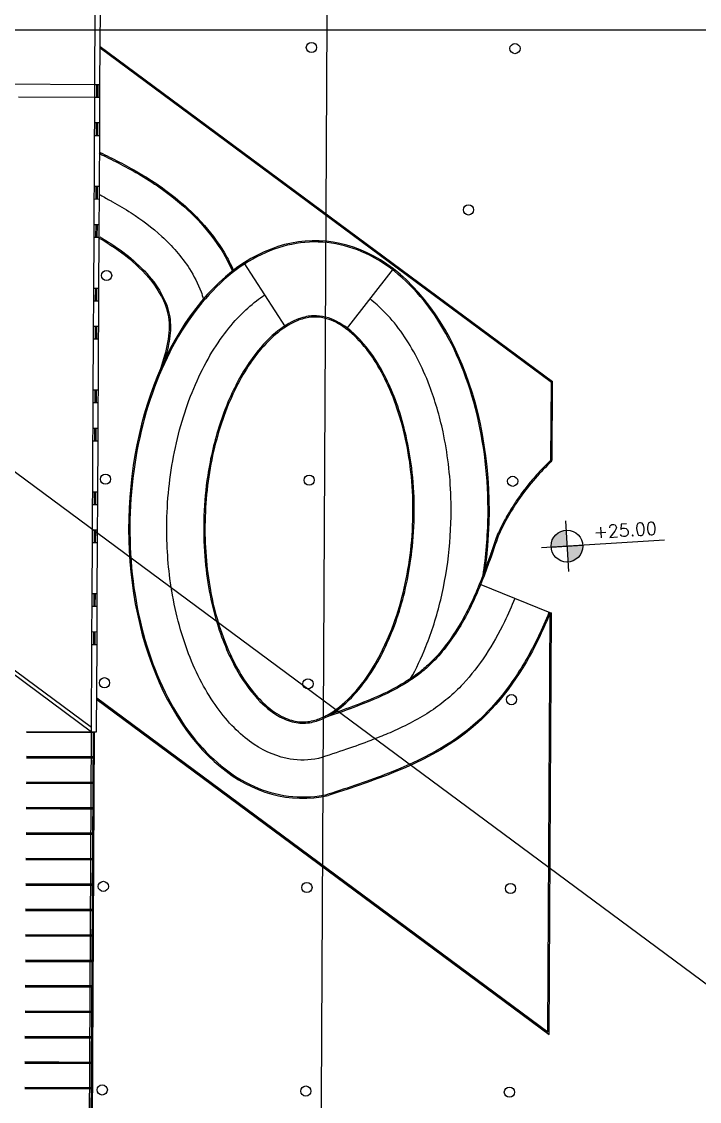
# Model space of a CAD drawing. Header units: millimetres. Extents: x 55520 to 96084, y -58491 to -49645.
# Drawn here: x 61828.31 to 61854.94, y -57604.34 to -57561.91 of the extents above; entities that cross this region are included whole.
import ezdxf
from ezdxf.enums import TextEntityAlignment as Align

# ---------------------------------------------------------------- set-up
doc = ezdxf.new("R2010")
doc.units = ezdxf.units.MM
for name, color, linetype in [('Alvenaria Corte', 30, 'Continuous'), ('Alvenaria Vista', 40, 'Continuous'), ('ARQ-COTAS', 1, 'Continuous'), ('ARQ-SÍMBOLOS', 2, 'Continuous'), ('ARQ-TEXTO2', 2, 'Continuous'), ('Cinza', 9, 'Continuous'), ('Edificações', 6, 'Continuous'), ('Esquadrias', 241, 'Continuous'), ('Linha Fina', 100, 'Continuous'), ('Pilares', 181, 'Continuous')]:
    doc.layers.add(name, color=color, linetype=linetype)
doc.styles.add('ROMANS', font='romans.shx')

# ---------------------------------------------------------------- blocks, each defined once
blk = doc.blocks.new('Nível_Planta')
at = {"layer": 'ARQ-SÍMBOLOS', "ltscale": 0.1}
h = blk.add_hatch(color=1, dxfattribs=at)
h.dxf.hatch_style = 1
h.paths.add_polyline_path([(-0.25, 0), (0, 0), (0, 0.25, 0.414214)])
h.paths.add_polyline_path([(0.25, 0), (0, 0), (0, -0.25, 0.414214)])
at = {"layer": 'ARQ-SÍMBOLOS', "color": 1}
for p, q in [((0, 0.4), (0, -0.4)), ((1.535, 0), (-0.4, 0))]:
    blk.add_line(p, q, dxfattribs=at)
at = {"layer": 'ARQ-SÍMBOLOS', "color": 1, "ltscale": 0.1}
blk.add_line((-0.25, 0), (0.25, 0), dxfattribs=at)
at = {"layer": 'ARQ-SÍMBOLOS', "color": 1}
blk.add_circle((0, 0), 0.25, dxfattribs=at)
at = {"layer": 'ARQ-TEXTO2', "style": 'ROMANS'}
blk.add_attdef('NIVEL-ACABADO', text='', height=0.2, dxfattribs=at).set_placement((0.432, 0.034), align=Align.BOTTOM_LEFT)

msp = doc.modelspace()

# ---------------------------------------------------------------- linework, layer by layer
at = {"layer": 'Alvenaria Corte'}
for p, q in [((61831.187, -57564.381), (61831.203, -57561.381)), ((61831.387, -57564.382), (61831.403, -57561.382)), ((61831.187, -57564.381), (61831.387, -57564.382)), ((61831.179, -57565.881), (61831.184, -57564.881)), ((61831.184, -57564.881), (61831.384, -57564.882)), ((61831.379, -57565.882), (61831.384, -57564.882)), ((61831.179, -57565.881), (61831.379, -57565.882)), ((61831.166, -57568.381), (61831.176, -57566.381)), ((61831.176, -57566.381), (61831.376, -57566.382)), ((61831.366, -57568.382), (61831.376, -57566.382)), ((61831.166, -57568.381), (61831.366, -57568.382)), ((61831.158, -57569.881), (61831.163, -57568.881)), ((61831.163, -57568.881), (61831.363, -57568.882)), ((61831.358, -57569.882), (61831.363, -57568.882)), ((61831.158, -57569.881), (61831.358, -57569.882)), ((61831.144, -57572.381), (61831.155, -57570.381)), ((61831.155, -57570.381), (61831.355, -57570.382)), ((61831.344, -57572.382), (61831.355, -57570.382)), ((61831.144, -57572.381), (61831.344, -57572.382)), ((61831.136, -57573.881), (61831.142, -57572.881)), ((61831.142, -57572.881), (61831.342, -57572.882)), ((61831.336, -57573.882), (61831.342, -57572.882)), ((61831.136, -57573.881), (61831.336, -57573.882)), ((61831.123, -57576.381), (61831.134, -57574.381)), ((61831.134, -57574.381), (61831.334, -57574.382)), ((61831.323, -57576.382), (61831.334, -57574.382)), ((61831.123, -57576.381), (61831.323, -57576.382)), ((61831.115, -57577.881), (61831.12, -57576.881)), ((61831.12, -57576.881), (61831.32, -57576.882)), ((61831.315, -57577.882), (61831.32, -57576.882)), ((61831.115, -57577.881), (61831.315, -57577.882)), ((61831.102, -57580.381), (61831.112, -57578.381)), ((61831.112, -57578.381), (61831.312, -57578.382)), ((61831.302, -57580.382), (61831.312, -57578.382)), ((61831.102, -57580.381), (61831.302, -57580.382)), ((61831.094, -57581.881), (61831.099, -57580.881)), ((61831.099, -57580.881), (61831.299, -57580.882)), ((61831.294, -57581.882), (61831.299, -57580.882)), ((61831.094, -57581.881), (61831.294, -57581.882)), ((61831.08, -57584.381), (61831.091, -57582.381)), ((61831.091, -57582.381), (61831.291, -57582.382)), ((61831.28, -57584.382), (61831.291, -57582.382)), ((61831.08, -57584.381), (61831.28, -57584.382)), ((61831.072, -57585.881), (61831.078, -57584.881)), ((61831.078, -57584.881), (61831.278, -57584.882)), ((61831.272, -57585.882), (61831.278, -57584.882)), ((61831.072, -57585.881), (61831.272, -57585.882)), ((61831.051, -57589.819), (61831.07, -57586.381)), ((61831.07, -57586.381), (61831.27, -57586.382)), ((61831.251, -57589.821), (61831.27, -57586.382)), ((61831.051, -57589.819), (61831.251, -57589.821))]:
    msp.add_line(p, q, dxfattribs=at)
at = {"layer": 'Alvenaria Vista'}
for p, q in [((61831.394, -57562.946), (61849.125, -57576.077)), ((61838.683, -57573.908), (61837.055, -57571.388)), ((61841.08, -57574), (61842.918, -57571.628)), ((61849.108, -57579.144), (61849.125, -57576.077)), ((61814.311, -57577.421), (61831.051, -57589.819)), ((61849.076, -57585.14), (61846.296, -57584.013)), ((61848.989, -57601.611), (61849.076, -57585.14)), ((61831.258, -57588.48), (61848.989, -57601.611))]:
    msp.add_line(p, q, dxfattribs=at)
at = {"layer": 'Alvenaria Vista', "color": 1}
for p, q in [((61827.687, -57564.362), (61831.187, -57564.381)), ((61831.184, -57564.881), (61831.187, -57564.381)), ((61831.384, -57564.882), (61831.387, -57564.382)), ((61828.184, -57564.865), (61831.184, -57564.881)), ((61831.176, -57566.381), (61831.179, -57565.881)), ((61831.376, -57566.382), (61831.379, -57565.882)), ((61831.163, -57568.881), (61831.166, -57568.381)), ((61831.363, -57568.882), (61831.366, -57568.382)), ((61831.155, -57570.381), (61831.158, -57569.881)), ((61831.355, -57570.382), (61831.358, -57569.882)), ((61831.142, -57572.881), (61831.144, -57572.381)), ((61831.342, -57572.882), (61831.344, -57572.382)), ((61831.134, -57574.381), (61831.136, -57573.881)), ((61831.334, -57574.382), (61831.336, -57573.882)), ((61831.12, -57576.881), (61831.123, -57576.381)), ((61831.32, -57576.882), (61831.323, -57576.382)), ((61831.112, -57578.381), (61831.115, -57577.881)), ((61831.312, -57578.382), (61831.315, -57577.882)), ((61831.099, -57580.881), (61831.102, -57580.381)), ((61831.299, -57580.882), (61831.302, -57580.382)), ((61831.091, -57582.381), (61831.094, -57581.881)), ((61831.291, -57582.382), (61831.294, -57581.882)), ((61831.078, -57584.881), (61831.08, -57584.381)), ((61831.278, -57584.882), (61831.28, -57584.382)), ((61831.07, -57586.381), (61831.072, -57585.881)), ((61831.27, -57586.382), (61831.272, -57585.882)), ((61830.91, -57616.386), (61831.051, -57589.819))]:
    msp.add_line(p, q, dxfattribs=at)
at = {"layer": 'Alvenaria Vista'}
msp.add_ellipse((61839.599, -57581.474), major_axis=(0.409, 10.951), ratio=0.646155, start_param=5.853597, end_param=9.589661, dxfattribs=at)
at = {"layer": 'Alvenaria Vista', "color": 1}
msp.add_ellipse((61839.599, -57581.474), major_axis=(0.409, 10.951), ratio=0.646155, start_param=4.558612, end_param=5.853595, dxfattribs=at)
at = {"layer": 'Alvenaria Vista'}
for points, knots in [([(61981.359, -57626.656), (61918.769, -57644.683), (61856.179, -57662.71), (61793.589, -57680.737), (61783.414, -57682.297), (61773.24, -57683.856), (61763.065, -57685.416), (61750.557, -57683.948), (61738.048, -57682.481), (61725.54, -57681.013), (61717.185, -57673.861), (61708.83, -57666.708), (61700.476, -57659.555), (61697.186, -57602.649), (61693.897, -57545.743), (61690.608, -57488.837), (61688.889, -57469.565), (61687.17, -57450.292), (61685.452, -57431.019)], [20.322416, 20.322416, 20.322416, 20.322416, 21.305376, 21.305376, 21.305376, 22.305376, 22.305376, 22.305376, 23.305376, 23.305376, 23.305376, 24.305376, 24.305376, 24.305376, 25.305376, 25.305376, 25.305376, 25.593369, 25.593369, 25.593369, 25.593369]), ([(61839.896, -57573.521), (61839.737, -57573.515), (61839.577, -57573.532), (61839.218, -57573.627), (61839.019, -57573.708), (61838.581, -57573.964), (61838.342, -57574.142), (61837.852, -57574.609), (61837.6, -57574.899), (61836.973, -57575.788), (61836.611, -57576.469), (61836.023, -57578.023), (61835.797, -57578.894), (61835.526, -57580.711), (61835.482, -57581.656), (61835.58, -57583.499), (61835.723, -57584.396), (61836.164, -57586.022), (61836.463, -57586.751), (61837.136, -57587.947), (61837.51, -57588.412), (61838.125, -57588.975), (61838.374, -57589.138), (61838.818, -57589.349), (61839.013, -57589.401), (61839.388, -57589.439), (61839.572, -57589.427), (61839.921, -57589.338), (61840.073, -57589.282), (61840.237, -57589.2)], [0, 0, 0, 0, 0.195292, 0.195292, 0.390585, 0.390585, 0.585877, 0.585877, 0.78117, 0.78117, 1.090959, 1.090959, 1.400747, 1.400747, 1.710536, 1.710536, 2.020325, 2.020325, 2.330114, 2.330114, 2.639902, 2.639902, 2.870005, 2.870005, 3.100108, 3.100108, 3.330212, 3.330212, 3.482951, 3.482951, 3.482951, 3.482951]), ([(61841.08, -57574), (61841.062, -57573.986), (61841.045, -57573.974), (61840.762, -57573.768), (61840.522, -57573.654), (61840.163, -57573.548), (61840.03, -57573.526), (61839.896, -57573.521)], [3.3293475, 3.3293475, 3.3293475, 3.3293475, 3.3452604, 3.3452604, 3.5902218, 3.5902218, 3.7550875, 3.7550875, 3.7550875, 3.7550875]), ([(61847.002, -57582.072), (61846.89, -57582.398), (61846.782, -57582.713), (61846.457, -57583.621), (61846.241, -57584.178), (61845.861, -57584.996), (61845.707, -57585.29), (61845.373, -57585.856), (61845.194, -57586.125), (61844.771, -57586.684), (61844.523, -57586.961), (61844.133, -57587.324), (61843.995, -57587.439), (61843.688, -57587.667), (61843.523, -57587.778), (61842.789, -57588.223), (61842.102, -57588.53), (61840.971, -57588.951), (61840.611, -57589.075), (61840.237, -57589.2)], [0, 0, 0, 0, 1.035175, 1.035175, 3.105526, 3.105526, 4.393103, 4.393103, 5.68068, 5.68068, 7.301838, 7.301838, 8.201306, 8.201306, 9.100774, 9.100774, 11.90203, 11.90203, 13.109504, 13.109504, 13.109504, 13.109504]), ([(61849.076, -57585.14), (61848.901, -57585.572), (61848.163, -57587.231), (61845.788, -57590.542), (61842.414, -57591.646), (61840.357, -57592.32)], [2.227202, 2.227202, 2.227202, 2.227202, 3.625237, 7.661855, 13.959587, 13.959587, 13.959587, 13.959587])]:
    msp.add_open_spline(points, degree=3, knots=knots, dxfattribs=at)
at = {"layer": 'Alvenaria Vista', "color": 1}
msp.add_open_spline([(61831.35, -57567.086), (61831.359, -57567.09), (61831.367, -57567.094), (61831.375, -57567.098)], degree=3, dxfattribs=at)
for points, knots in [([(61831.373, -57567.041), (61831.381, -57567.045), (61831.389, -57567.049), (61831.397, -57567.053), (61831.632, -57567.169), (61831.883, -57567.294), (61832.634, -57567.684), (61833.168, -57567.98), (61834.273, -57568.743), (61834.841, -57569.207), (61835.696, -57570.143), (61836.005, -57570.54), (61836.407, -57571.214), (61836.527, -57571.441), (61836.634, -57571.684)], [-0.027713, -0.027713, -0.027713, -0.027713, 0, 0, 0, 0.79477, 0.79477, 2.24682, 2.24682, 3.69887, 3.69887, 4.572383, 4.572383, 4.973711, 4.973711, 4.973711, 4.973711]), ([(61831.355, -57570.415), (61831.759, -57570.648), (61832.93, -57571.417), (61834.434, -57573.248), (61833.992, -57574.861), (61833.766, -57575.558)], [1.469321, 1.469321, 1.469321, 1.469321, 2.872068, 5.63994, 7.723486, 7.723486, 7.723486, 7.723486]), ([(61840.237, -57589.2), (61840.286, -57589.174), (61840.335, -57589.147), (61840.385, -57589.12), (61840.421, -57589.099), (61840.457, -57589.077), (61840.758, -57588.886), (61841.048, -57588.647), (61841.631, -57588.012), (61841.925, -57587.616), (61842.469, -57586.685), (61842.719, -57586.15), (61843.25, -57584.69), (61843.481, -57583.701), (61843.714, -57581.657), (61843.715, -57580.602), (61843.492, -57578.594), (61843.266, -57577.642), (61842.654, -57575.997), (61842.266, -57575.307), (61841.608, -57574.462), (61841.345, -57574.204), (61841.099, -57574.015), (61841.093, -57574.01), (61841.086, -57574.005), (61841.08, -57574)], [0, 0, 0, 0, 1, 1, 1, 1.032217, 1.032217, 1.26232, 1.26232, 1.492423, 1.492423, 1.722526, 1.722526, 2.066969, 2.066969, 2.411412, 2.411412, 2.755856, 2.755856, 3.100299, 3.100299, 3.323442, 3.323442, 3.323442, 3.329347, 3.329347, 3.329347, 3.329347])]:
    msp.add_open_spline(points, degree=3, knots=knots, dxfattribs=at)
at = {"layer": 'Alvenaria Vista', "color": 100}
for points, knots in [([(61831.364, -57568.706), (61831.497, -57568.779), (61831.63, -57568.852), (61831.762, -57568.924), (61831.802, -57568.946), (61831.841, -57568.968), (61831.881, -57568.99), (61832.122, -57569.123), (61832.367, -57569.266), (61833.019, -57569.688), (61833.43, -57569.993), (61834.216, -57570.72), (61834.592, -57571.138), (61835.081, -57571.903), (61835.236, -57572.201), (61835.392, -57572.619), (61835.423, -57572.714), (61835.452, -57572.812)], [0.701325, 0.701325, 0.701325, 0.701325, 1.116115, 1.116115, 1.116115, 1.239355, 1.239355, 1.239355, 1.988962, 1.988962, 3.222995, 3.222995, 4.457027, 4.457027, 5.144655, 5.144655, 5.341067, 5.341067, 5.341067, 5.341067]), ([(61846.447, -57583.63), (61846.458, -57583.555), (61846.469, -57583.481), (61846.479, -57583.406), (61846.586, -57582.63), (61846.639, -57581.84), (61846.632, -57579.608), (61846.439, -57578.175), (61845.707, -57575.555), (61845.169, -57574.369), (61843.831, -57572.428), (61843.032, -57571.674), (61841.301, -57570.714), (61840.37, -57570.507), (61838.514, -57570.668), (61837.59, -57571.037), (61835.889, -57572.298), (61835.114, -57573.19), (61833.835, -57575.361), (61833.332, -57576.638), (61832.679, -57579.38), (61832.529, -57580.842), (61832.605, -57583.726), (61832.831, -57585.146), (61833.624, -57587.72), (61834.19, -57588.874), (61835.573, -57590.737), (61836.389, -57591.445), (61838.142, -57592.309), (61839.079, -57592.464), (61840.119, -57592.316), (61840.233, -57592.295), (61840.346, -57592.271)], [4.537681, 4.537681, 4.537681, 4.537681, 4.558612, 4.558612, 4.558612, 4.775001, 4.775001, 5.172159, 5.172159, 5.569316, 5.569316, 5.966473, 5.966473, 6.363631, 6.363631, 6.760788, 6.760788, 7.157946, 7.157946, 7.555103, 7.555103, 7.95226, 7.95226, 8.349418, 8.349418, 8.746575, 8.746575, 9.143732, 9.143732, 9.54089, 9.54089, 9.589661, 9.589661, 9.589661, 9.589661]), ([(61834.187, -57584.141), (61834.169, -57584.025), (61834.152, -57583.908), (61834.137, -57583.791), (61834.034, -57583.001), (61833.993, -57582.183), (61834.049, -57580.382), (61834.175, -57579.399), (61834.601, -57577.537), (61834.901, -57576.657), (61835.637, -57575.091), (61836.072, -57574.405), (61836.966, -57573.34), (61837.418, -57572.94), (61837.869, -57572.648)], [13.08145, 13.08145, 13.08145, 13.08145, 13.117801, 13.117801, 13.117801, 13.363184, 13.363184, 13.659059, 13.659059, 13.954934, 13.954934, 14.250809, 14.250809, 14.519236, 14.519236, 14.519236, 14.519236]), ([(61843.594, -57587.728), (61843.813, -57587.335), (61844.014, -57586.911), (61844.425, -57585.888), (61844.621, -57585.271), (61844.929, -57583.988), (61845.042, -57583.321), (61845.178, -57581.964), (61845.2, -57581.278), (61845.149, -57579.72), (61845.043, -57578.851), (61844.731, -57577.398), (61844.554, -57576.791), (61844.044, -57575.451), (61843.686, -57574.769), (61843.07, -57573.883), (61842.843, -57573.605), (61842.435, -57573.182), (61842.257, -57573.019), (61842.05, -57572.854), (61842.024, -57572.834), (61841.999, -57572.814)], [1.517106, 1.517106, 1.517106, 1.517106, 1.677395, 1.677395, 1.882596, 1.882596, 2.087797, 2.087797, 2.292998, 2.292998, 2.558286, 2.558286, 2.764466, 2.764466, 3.046364, 3.046364, 3.197066, 3.197066, 3.310815, 3.310815, 3.326963, 3.326963, 3.326963, 3.326963]), ([(61839.898, -57573.471), (61839.728, -57573.465), (61839.556, -57573.484), (61839.137, -57573.6), (61838.881, -57573.713), (61838.315, -57574.095), (61838.009, -57574.364), (61837.399, -57575.071), (61837.097, -57575.508), (61836.546, -57576.526), (61836.297, -57577.105), (61835.888, -57578.364), (61835.727, -57579.042), (61835.461, -57580.781), (61835.421, -57581.87), (61835.576, -57583.847), (61835.744, -57584.745), (61836.211, -57586.276), (61836.494, -57586.926), (61837.084, -57587.938), (61837.381, -57588.324), (61837.944, -57588.897), (61838.208, -57589.092), (61838.686, -57589.355), (61838.897, -57589.424), (61839.295, -57589.488), (61839.484, -57589.487), (61839.865, -57589.41), (61840.053, -57589.349), (61840.259, -57589.245)], [0, 0, 0, 0, 0.202656, 0.202656, 0.441079, 0.441079, 0.679501, 0.679501, 0.917924, 0.917924, 1.156346, 1.156346, 1.394769, 1.394769, 1.748241, 1.748241, 2.062214, 2.062214, 2.346017, 2.346017, 2.594678, 2.594678, 2.827764, 2.827764, 3.06085, 3.06085, 3.293936, 3.293936, 3.482951, 3.482951, 3.482951, 3.482951]), ([(61840.492, -57589.114), (61840.692, -57588.99), (61840.906, -57588.826), (61841.499, -57588.264), (61841.887, -57587.778), (61842.591, -57586.575), (61842.906, -57585.859), (61843.396, -57584.281), (61843.572, -57583.42), (61843.769, -57581.509), (61843.759, -57580.453), (61843.531, -57578.585), (61843.34, -57577.76), (61842.847, -57576.33), (61842.548, -57575.718), (61841.906, -57574.718), (61841.563, -57574.335), (61840.921, -57573.796), (61840.627, -57573.641), (61840.203, -57573.503), (61840.05, -57573.477), (61839.898, -57573.471)], [1.02379, 1.02379, 1.02379, 1.02379, 1.196561, 1.196561, 1.492213, 1.492213, 1.787865, 1.787865, 2.083517, 2.083517, 2.427398, 2.427398, 2.725181, 2.725181, 3.007712, 3.007712, 3.290244, 3.290244, 3.572776, 3.572776, 3.755087, 3.755087, 3.755087, 3.755087]), ([(61849.143, -57579.181), (61848.684, -57579.61), (61848.265, -57580.092), (61847.57, -57581.078), (61847.285, -57581.575), (61847.049, -57582.09)], [0, 0, 0, 0, 0.2041336, 0.2041336, 0.3880919, 0.3880919, 0.3880919, 0.3880919]), ([(61847.05, -57582.088), (61846.935, -57582.42), (61846.824, -57582.742), (61846.493, -57583.668), (61846.272, -57584.235), (61845.884, -57585.06), (61845.73, -57585.353), (61845.237, -57586.179), (61844.868, -57586.667), (61844.343, -57587.202), (61844.201, -57587.331), (61843.903, -57587.574), (61843.743, -57587.691), (61843.395, -57587.918), (61843.207, -57588.029), (61842.568, -57588.37), (61842.068, -57588.589), (61841.119, -57588.952), (61840.696, -57589.099), (61840.252, -57589.248)], [0, 0, 0, 0, 1.055486, 1.055486, 3.166459, 3.166459, 4.449242, 4.449242, 6.91779, 6.91779, 7.839196, 7.839196, 8.760603, 8.760603, 9.682009, 9.682009, 11.681276, 11.681276, 13.109504, 13.109504, 13.109504, 13.109504]), ([(61847.049, -57582.09), (61846.934, -57582.423), (61846.824, -57582.744), (61846.677, -57583.153), (61846.641, -57583.253), (61846.605, -57583.351)], [0.390802, 0.390802, 0.390802, 0.390802, 1.446383, 1.446383, 1.790738, 1.790738, 1.790738, 1.790738]), ([(61842.214, -57590.086), (61842.169, -57590.103), (61842.125, -57590.12), (61842.08, -57590.137), (61842.063, -57590.144), (61842.046, -57590.15), (61842.029, -57590.157), (61841.718, -57590.275), (61841.397, -57590.39), (61840.71, -57590.625), (61840.343, -57590.746), (61839.97, -57590.868), (61839.594, -57590.942), (61839.227, -57590.947), (61838.391, -57590.81), (61837.917, -57590.624), (61836.97, -57589.993), (61836.499, -57589.546), (61835.636, -57588.396), (61835.246, -57587.695), (61834.609, -57586.103), (61834.364, -57585.214), (61834.201, -57584.231), (61834.194, -57584.186), (61834.187, -57584.141)], [9.248834, 9.248834, 9.248834, 9.248834, 9.399255, 9.399255, 9.399255, 9.456853, 9.456853, 9.456853, 10.506003, 10.506003, 11.651555, 11.651555, 11.651555, 11.88381, 11.88381, 12.179685, 12.179685, 12.47556, 12.47556, 12.771435, 12.771435, 13.06731, 13.06731, 13.081439, 13.081439, 13.081439, 13.081439]), ([(61847.686, -57584.576), (61847.559, -57584.89), (61847.426, -57585.194), (61847.064, -57585.944), (61846.819, -57586.381), (61846.273, -57587.206), (61845.974, -57587.59), (61845.463, -57588.138), (61845.264, -57588.328), (61844.853, -57588.675), (61844.635, -57588.838), (61843.94, -57589.298), (61843.423, -57589.569), (61842.652, -57589.909), (61842.435, -57589.998), (61842.213, -57590.085)], [0, 0, 0, 0, 1.092845, 1.092845, 2.775472, 2.775472, 4.458098, 4.458098, 5.466082, 5.466082, 6.474067, 6.474067, 8.490035, 8.490035, 9.248584, 9.248584, 9.248584, 9.248584]), ([(61849.03, -57585.121), (61848.901, -57585.439), (61848.765, -57585.753), (61848.32, -57586.684), (61847.974, -57587.29), (61847.177, -57588.422), (61846.728, -57588.947), (61845.229, -57590.318), (61844.018, -57590.937), (61841.949, -57591.746), (61841.146, -57592.009), (61840.341, -57592.272)], [2.227202, 2.227202, 2.227202, 2.227202, 3.257195, 3.257195, 5.31718, 5.31718, 7.377165, 7.377165, 11.497136, 11.497136, 13.959587, 13.959587, 13.959587, 13.959587])]:
    msp.add_open_spline(points, degree=3, knots=knots, dxfattribs=at)
at = {"layer": 'Alvenaria Vista'}
msp.add_rational_spline([(61849.108, -57579.144), (61848.22, -57579.977), (61847.509, -57580.965), (61847.002, -57582.072), (61846.89, -57582.398), (61846.782, -57582.713), (61846.635, -57583.123), (61846.596, -57583.229), (61846.558, -57583.333)], [1, 0.987471090121, 0.987471090121, 1, 1, 1, 1, 1, 1], degree=3, knots=[0, 0, 0, 0, 0.388356, 0.388356, 0.388356, 1.423531, 1.423531, 1.790738, 1.790738, 1.790738, 1.790738], dxfattribs=at)
at = {"layer": 'ARQ-COTAS'}
for points in [[(61837.024, -57678.945), (61839.694, -57678.96), (61840.517, -57524.47), (61837.847, -57524.456)], [(61755.107, -57530.09), (61757.268, -57527.172), (61923.011, -57649.927), (61920.85, -57652.845)], [(61919.796, -57567.429), (61919.796, -57562.251), (61687.661, -57562.251), (61687.661, -57567.429)]]:
    msp.add_lwpolyline(points, dxfattribs=at)
at = {"layer": 'Cinza'}
for points, knots in [([(61831.375, -57567.098), (61831.601, -57567.21), (61831.842, -57567.33), (61832.605, -57567.724), (61833.168, -57568.036), (61834.154, -57568.725), (61834.565, -57569.053), (61835.317, -57569.782), (61835.662, -57570.169), (61836.201, -57570.946), (61836.411, -57571.303), (61836.588, -57571.705)], [0, 0, 0, 0, 0.765982, 0.765982, 2.297946, 2.297946, 3.361429, 3.361429, 4.305086, 4.305086, 4.973711, 4.973711, 4.973711, 4.973711]), ([(61831.38, -57570.371), (61831.611, -57570.505), (61831.84, -57570.647), (61832.363, -57571.01), (61832.656, -57571.244), (61833.203, -57571.77), (61833.454, -57572.06), (61833.831, -57572.634), (61833.969, -57572.913), (61834.137, -57573.476), (61834.166, -57573.76), (61834.138, -57574.333), (61834.084, -57574.623), (61833.953, -57575.134), (61833.885, -57575.354), (61833.813, -57575.574)], [1.469321, 1.469321, 1.469321, 1.469321, 2.269635, 2.269635, 3.340211, 3.340211, 4.410786, 4.410786, 5.324214, 5.324214, 6.195699, 6.195699, 7.067184, 7.067184, 7.723486, 7.723486, 7.723486, 7.723486])]:
    msp.add_open_spline(points, degree=3, knots=knots, dxfattribs=at)
at = {"layer": 'Edificações'}
for p, q in [((61828.503, -57589.806), (61831.176, -57589.82)), ((61828.503, -57589.836), (61831.176, -57589.85)), ((61828.498, -57590.776), (61831.171, -57590.79)), ((61828.498, -57590.806), (61831.171, -57590.82)), ((61828.498, -57590.836), (61831.171, -57590.85)), ((61828.493, -57591.776), (61831.166, -57591.79)), ((61828.493, -57591.806), (61831.166, -57591.82)), ((61828.492, -57591.836), (61831.165, -57591.85)), ((61828.487, -57592.776), (61831.16, -57592.79)), ((61828.487, -57592.806), (61831.16, -57592.82)), ((61828.487, -57592.836), (61831.16, -57592.85)), ((61828.482, -57593.776), (61831.155, -57593.79)), ((61828.482, -57593.806), (61831.155, -57593.82)), ((61828.482, -57593.836), (61831.155, -57593.85)), ((61828.477, -57594.776), (61831.15, -57594.79)), ((61828.476, -57594.836), (61831.149, -57594.85)), ((61828.477, -57594.806), (61831.15, -57594.82)), ((61828.471, -57595.776), (61831.144, -57595.79)), ((61828.471, -57595.806), (61831.144, -57595.82)), ((61828.471, -57595.836), (61831.144, -57595.85)), ((61828.466, -57596.776), (61831.139, -57596.79)), ((61828.466, -57596.806), (61831.139, -57596.82)), ((61828.466, -57596.836), (61831.139, -57596.85)), ((61828.46, -57597.836), (61831.133, -57597.85)), ((61828.461, -57597.776), (61831.134, -57597.79)), ((61828.461, -57597.806), (61831.134, -57597.82)), ((61828.455, -57598.776), (61831.128, -57598.79)), ((61828.455, -57598.806), (61831.128, -57598.82)), ((61828.455, -57598.836), (61831.128, -57598.85)), ((61828.45, -57599.776), (61831.123, -57599.79)), ((61828.45, -57599.806), (61831.123, -57599.82)), ((61828.45, -57599.836), (61831.123, -57599.85)), ((61828.444, -57600.836), (61831.117, -57600.85)), ((61828.445, -57600.776), (61831.118, -57600.79)), ((61828.445, -57600.806), (61831.118, -57600.82)), ((61828.439, -57601.776), (61831.112, -57601.79)), ((61828.439, -57601.806), (61831.112, -57601.82)), ((61828.439, -57601.836), (61831.112, -57601.85)), ((61828.434, -57602.776), (61831.107, -57602.79)), ((61828.434, -57602.806), (61831.107, -57602.82)), ((61828.434, -57602.836), (61831.107, -57602.85)), ((61828.428, -57603.836), (61831.101, -57603.85)), ((61828.429, -57603.776), (61831.102, -57603.79)), ((61828.429, -57603.806), (61831.102, -57603.82))]:
    msp.add_line(p, q, dxfattribs=at)
at = {"layer": 'Esquadrias'}
for p, q in [((61831.259, -57564.881), (61831.262, -57564.381)), ((61831.309, -57564.882), (61831.312, -57564.382)), ((61831.251, -57566.381), (61831.254, -57565.881)), ((61831.301, -57566.382), (61831.304, -57565.882)), ((61831.238, -57568.881), (61831.241, -57568.381)), ((61831.288, -57568.882), (61831.291, -57568.382)), ((61831.23, -57570.381), (61831.233, -57569.881)), ((61831.28, -57570.382), (61831.283, -57569.882)), ((61831.217, -57572.881), (61831.219, -57572.381)), ((61831.267, -57572.882), (61831.269, -57572.382)), ((61831.209, -57574.381), (61831.211, -57573.881)), ((61831.259, -57574.382), (61831.261, -57573.882)), ((61831.195, -57576.881), (61831.198, -57576.381)), ((61831.245, -57576.882), (61831.248, -57576.382)), ((61831.187, -57578.381), (61831.19, -57577.881)), ((61831.237, -57578.382), (61831.24, -57577.882)), ((61831.174, -57580.881), (61831.177, -57580.381)), ((61831.224, -57580.882), (61831.227, -57580.382)), ((61831.166, -57582.381), (61831.169, -57581.881)), ((61831.216, -57582.381), (61831.219, -57581.882)), ((61831.153, -57584.881), (61831.155, -57584.381)), ((61831.203, -57584.881), (61831.205, -57584.381)), ((61831.145, -57586.381), (61831.147, -57585.881)), ((61831.195, -57586.381), (61831.197, -57585.881)), ((61830.985, -57616.311), (61831.126, -57589.82)), ((61831.035, -57616.261), (61831.176, -57589.82))]:
    msp.add_line(p, q, dxfattribs=at)
at = {"layer": 'Linha Fina'}
for p, q in [((61831.395, -57562.884), (61849.175, -57576.052)), ((61849.158, -57579.144), (61849.175, -57576.052)), ((61814.361, -57577.271), (61831.052, -57589.634)), ((61849.108, -57579.144), (61849.158, -57579.144)), ((61849.038, -57601.71), (61849.126, -57585.14)), ((61849.076, -57585.14), (61849.126, -57585.14)), ((61831.258, -57588.542), (61849.038, -57601.71))]:
    msp.add_line(p, q, dxfattribs=at)
at = {"layer": 'Pilares'}
for centre in [(61839.695, -57562.932), (61847.695, -57562.974), (61845.87, -57569.311), (61831.647, -57571.889), (61831.604, -57579.889), (61839.604, -57579.931), (61847.604, -57579.974), (61831.562, -57587.889), (61839.561, -57587.931), (61847.558, -57588.553), (61831.519, -57595.889), (61839.519, -57595.931), (61847.519, -57595.974), (61831.476, -57603.888), (61839.476, -57603.931), (61847.476, -57603.974)]:
    msp.add_circle(centre, 0.2, dxfattribs=at)

# ---------------------------------------------------------------- block references
at = {"layer": 'ARQ-SÍMBOLOS', "xscale": 2.5, "yscale": 2.5, "zscale": 2.5, "rotation": 3.550099373272442}
msp.add_blockref('Nível_Planta', (61849.738, -57582.52), dxfattribs=at).add_auto_attribs({'NIVEL-ACABADO': '+25.00'})

doc.saveas('drawing.dxf')
